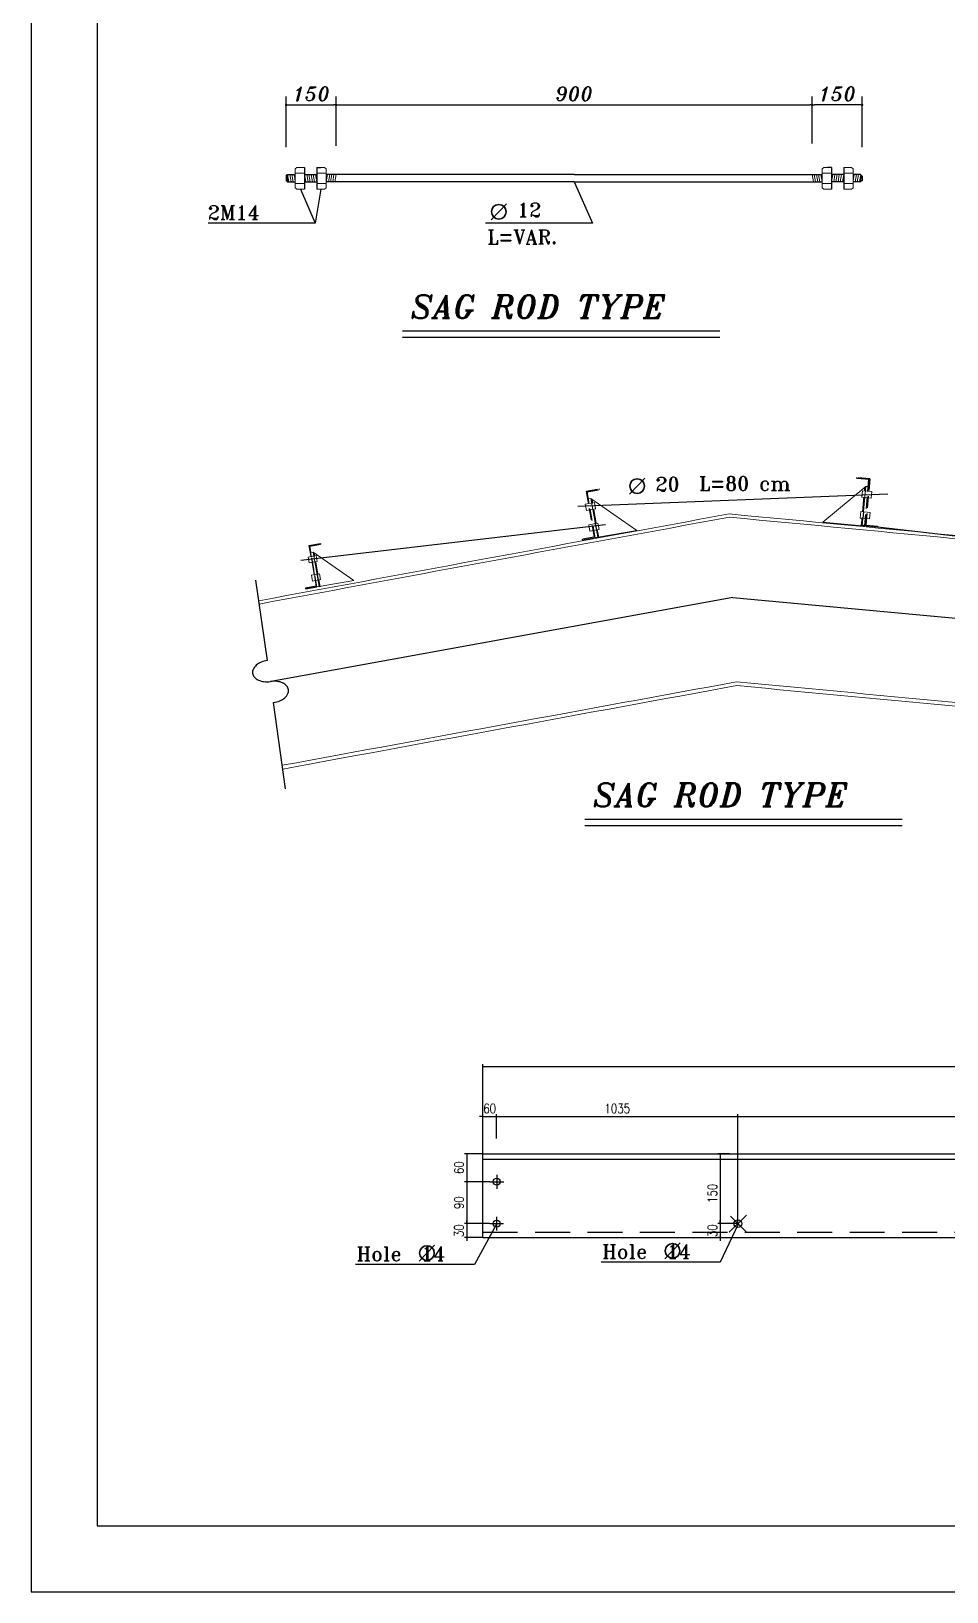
# Model space of a CAD drawing. Header units: inches. Extents: x 460503 to 460688, y 47570 to 48852.
# Drawn here: x 460506.05 to 460525.69, y 47579.71 to 47613.17 of the extents above; entities that cross this region are included whole.
import ezdxf

# ---------------------------------------------------------------- set-up
doc = ezdxf.new("R2010")
doc.units = ezdxf.units.IN
doc.header["$MEASUREMENT"] = 0
doc.linetypes.add('ACAD_ISO04W100', pattern=[30, 24, -3, 0, -3])
doc.linetypes.add('HIDDEN', pattern=[0.375, 0.25, -0.125])
for name, color, linetype in [('1', 1, 'Continuous'), ('3', 3, 'HIDDEN'), ('3G', 3, 'Continuous'), ('4C', 4, 'Continuous'), ('6M', 6, 'Continuous'), ('DIM', 8, 'Continuous'), ('DIM1', 1, 'Continuous'), ('had', 2, 'Continuous'), ('lateral brace', 5, 'Continuous'), ('Layer1', 1, 'ACAD_ISO04W100'), ('Layer4', 118, 'Continuous'), ('tir', 92, 'Continuous')]:
    doc.layers.add(name, color=color, linetype=linetype)
doc.layers.add('2', color=2, linetype='Continuous', lineweight=9)
doc.layers.add('TEXT', color=250, linetype='Continuous', lineweight=30)
doc.styles.add('ITALICT', font='italict')
doc.styles.add('ROMANS', font='ROMANS', dxfattribs={"width": 0.8})
doc.styles.add('ROMANT', font='romant')
doc.dimstyles.new('AXE', dxfattribs={"dimtxt": 0.2, "dimasz": 0.07, "dimexe": 0.05, "dimexo": 0, "dimgap": 0.07, "dimtad": 1, "dimdec": 8, "dimlfac": 200, "dimrnd": 1, "dimdsep": 46, "dimtxsty": 'ROMANS', "dimblk": 'OBLIQUE', "dimcen": 0.09, "dimclrd": 1, "dimclre": 1, "dimclrt": 2, "dimadec": 0, "dimazin": 0, "dimtfac": 0.9, "dimtdec": 8, "dimtix": 1, "dimtmove": 2, "dimatfit": 3, "dimldrblk": 'OBLIQUE', "dimfxl": 0.1, "dimtolj": 1, "dimarcsym": 0})
doc.dimstyles.new('FAZ1-2$0$NEW', dxfattribs={"dimtxt": 0.3, "dimasz": 0.05, "dimexe": 0.18, "dimexo": 0, "dimgap": 0.09, "dimtad": 1, "dimdec": 0, "dimlfac": 100, "dimzin": 0, "dimdsep": 46, "dimtxsty": 'ITALICT', "dimblk": 'DOT', "dimcen": 0.045, "dimclrt": 2, "dimadec": 0, "dimazin": 0, "dimtfac": 1, "dimtdec": 0, "dimtmove": 1, "dimatfit": 3, "dimldrblk": 'DOT', "dimfxl": 0.18, "dimtolj": 1, "dimtzin": 0, "dimarcsym": 0})

# ---------------------------------------------------------------- blocks, each defined once
blk = doc.blocks.new('_Dot')
at = {"layer": 'DIM', "color": 0, "lineweight": -2}
blk.add_line((-0.5, 0), (-1, 0), dxfattribs=at)
at = {"layer": 'DIM', "color": 0, "const_width": 0.5}
blk.add_lwpolyline([(-0.25, 0, 1), (0.25, 0, 1)], format="xyb", close=True, dxfattribs=at)
blk = doc.blocks.new('*D675')
at = {"layer": 'Defpoints', "color": 0, "transparency": 16777216}
for p in [(460522.802, 47611.59), (460522.802, 47610.763), (460523.875, 47610.685)]:
    blk.add_point(p, dxfattribs=at)
at = {"layer": 'DIM1', "color": 0, "lineweight": -2, "transparency": 16777216}
for p, q in [((460522.802, 47610.763), (460522.802, 47611.77)), ((460523.825, 47611.59), (460522.852, 47611.59)), ((460523.875, 47610.685), (460523.875, 47611.77))]:
    blk.add_line(p, q, dxfattribs=at)
at = {"layer": 'DIM1', "color": 0, "lineweight": -2, "transparency": 16777216, "xscale": 0.05, "yscale": 0.05, "zscale": 0.05, "rotation": 180}
blk.add_blockref('_Dot', (460522.802, 47611.59), dxfattribs=at)
at = {"layer": 'DIM1', "color": 0, "lineweight": -2, "transparency": 16777216, "xscale": 0.05, "yscale": 0.05, "zscale": 0.05}
blk.add_blockref('_Dot', (460523.875, 47611.59), dxfattribs=at)
at = {"layer": 'DIM1', "color": 2, "lineweight": 15, "transparency": 16777216, "insert": (460523.339, 47611.83), "char_height": 0.3, "attachment_point": 5, "style": 'ITALICT'}
blk.add_mtext('\\A1;150', dxfattribs=at)
blk = doc.blocks.new('*D676')
at = {"layer": 'Defpoints', "color": 0, "transparency": 16777216}
for p in [(460512.59, 47611.59), (460511.517, 47610.685), (460512.59, 47610.763)]:
    blk.add_point(p, dxfattribs=at)
at = {"layer": 'DIM1', "color": 0, "lineweight": -2, "transparency": 16777216}
for p, q in [((460511.517, 47610.685), (460511.517, 47611.77)), ((460511.567, 47611.59), (460512.54, 47611.59)), ((460512.59, 47610.763), (460512.59, 47611.77))]:
    blk.add_line(p, q, dxfattribs=at)
at = {"layer": 'DIM1', "color": 0, "lineweight": -2, "transparency": 16777216, "xscale": 0.05, "yscale": 0.05, "zscale": 0.05, "rotation": 180}
blk.add_blockref('_Dot', (460511.517, 47611.59), dxfattribs=at)
at = {"layer": 'DIM1', "color": 0, "lineweight": -2, "transparency": 16777216, "xscale": 0.05, "yscale": 0.05, "zscale": 0.05}
blk.add_blockref('_Dot', (460512.59, 47611.59), dxfattribs=at)
at = {"layer": 'DIM1', "color": 2, "lineweight": 15, "transparency": 16777216, "insert": (460512.053, 47611.83), "char_height": 0.3, "attachment_point": 5, "style": 'ITALICT'}
blk.add_mtext('\\A1;150', dxfattribs=at)
blk = doc.blocks.new('*D677')
at = {"layer": 'Defpoints', "color": 0, "transparency": 16777216}
for p in [(460522.802, 47611.59), (460522.802, 47611.134), (460512.59, 47610.716)]:
    blk.add_point(p, dxfattribs=at)
at = {"layer": 'DIM1', "color": 0, "lineweight": -2, "transparency": 16777216}
for p, q in [((460512.59, 47610.716), (460512.59, 47611.77)), ((460512.64, 47611.59), (460522.752, 47611.59)), ((460522.802, 47611.134), (460522.802, 47611.77))]:
    blk.add_line(p, q, dxfattribs=at)
at = {"layer": 'DIM1', "color": 0, "lineweight": -2, "transparency": 16777216, "xscale": 0.05, "yscale": 0.05, "zscale": 0.05, "rotation": 180}
blk.add_blockref('_Dot', (460512.59, 47611.59), dxfattribs=at)
at = {"layer": 'DIM1', "color": 0, "lineweight": -2, "transparency": 16777216, "xscale": 0.05, "yscale": 0.05, "zscale": 0.05}
blk.add_blockref('_Dot', (460522.802, 47611.59), dxfattribs=at)
at = {"layer": 'DIM1', "color": 2, "lineweight": 15, "transparency": 16777216, "insert": (460517.696, 47611.83), "char_height": 0.3, "attachment_point": 5, "style": 'ITALICT'}
blk.add_mtext('\\A1;900', dxfattribs=at)
blk = doc.blocks.new('*D653')
at = {"layer": 'Defpoints', "color": 0, "linetype": 'ByBlock', "transparency": 16777216}
for p in [(460516.033, 47589.903), (460516.033, 47589.427), (460515.734, 47589.103)]:
    blk.add_point(p, dxfattribs=at)
at = {"layer": 'DIM', "color": 1, "linetype": 'ByBlock', "lineweight": -2, "transparency": 16777216}
for p, q in [((460515.734, 47589.903), (460515.664, 47589.903)), ((460515.734, 47589.103), (460515.734, 47589.953)), ((460515.734, 47589.903), (460516.033, 47589.903)), ((460516.033, 47589.427), (460516.033, 47589.953)), ((460516.033, 47589.903), (460516.103, 47589.903))]:
    blk.add_line(p, q, dxfattribs=at)
at = {"layer": 'DIM', "color": 2, "linetype": 'ByBlock', "transparency": 16777216, "insert": (460515.883, 47590.073), "char_height": 0.2, "attachment_point": 5, "style": 'ROMANS'}
blk.add_mtext('\\A1;60', dxfattribs=at)
blk = doc.blocks.new('_OBLIQUE')
blk = doc.blocks.new('*D682')
at = {"layer": 'Defpoints', "color": 0, "linetype": 'ByBlock', "transparency": 16777216}
for p in [(460521.209, 47589.903), (460516.033, 47589.427), (460521.209, 47587.603)]:
    blk.add_point(p, dxfattribs=at)
at = {"layer": 'DIM', "color": 1, "linetype": 'ByBlock', "lineweight": -2, "transparency": 16777216}
for p, q in [((460516.033, 47589.427), (460516.033, 47589.953)), ((460516.033, 47589.903), (460521.209, 47589.903)), ((460521.209, 47587.603), (460521.209, 47589.953))]:
    blk.add_line(p, q, dxfattribs=at)
at = {"layer": 'DIM', "color": 2, "linetype": 'ByBlock', "transparency": 16777216, "insert": (460518.621, 47590.073), "char_height": 0.2, "attachment_point": 5, "style": 'ROMANS'}
blk.add_mtext('\\A1;1035', dxfattribs=at)
blk = doc.blocks.new('*D683')
at = {"layer": 'Defpoints', "color": 0, "linetype": 'ByBlock', "transparency": 16777216}
for p in [(460532.208, 47589.903), (460532.208, 47588.468), (460521.209, 47587.603)]:
    blk.add_point(p, dxfattribs=at)
at = {"layer": 'DIM', "color": 1, "linetype": 'ByBlock', "lineweight": -2, "transparency": 16777216}
for p, q in [((460521.209, 47587.603), (460521.209, 47589.953)), ((460521.209, 47589.903), (460532.208, 47589.903)), ((460532.208, 47588.468), (460532.208, 47589.953))]:
    blk.add_line(p, q, dxfattribs=at)
at = {"layer": 'DIM', "color": 2, "linetype": 'ByBlock', "transparency": 16777216, "insert": (460526.708, 47590.073), "char_height": 0.2, "attachment_point": 5, "style": 'ROMANS'}
blk.add_mtext('\\A1;2200', dxfattribs=at)
blk = doc.blocks.new('*D655')
at = {"layer": 'Defpoints', "color": 0, "linetype": 'ByBlock', "transparency": 16777216}
for p in [(460559.684, 47590.971), (460515.734, 47589.103), (460559.684, 47589.103)]:
    blk.add_point(p, dxfattribs=at)
at = {"layer": 'DIM', "color": 1, "linetype": 'ByBlock', "lineweight": -2, "transparency": 16777216}
for p, q in [((460515.734, 47589.103), (460515.734, 47591.021)), ((460515.734, 47590.971), (460559.684, 47590.971)), ((460559.684, 47589.103), (460559.684, 47591.021))]:
    blk.add_line(p, q, dxfattribs=at)
at = {"layer": 'DIM', "color": 2, "linetype": 'ByBlock', "transparency": 16777216, "insert": (460537.709, 47591.141), "char_height": 0.2, "attachment_point": 5, "style": 'ROMANS'}
blk.add_mtext('\\A1;8790', dxfattribs=at)
blk = doc.blocks.new('*D687')
at = {"layer": 'Defpoints', "color": 0, "linetype": 'ByBlock', "transparency": 16777216}
for p in [(460515.734, 47589.103), (460515.395, 47588.503), (460515.884, 47588.503)]:
    blk.add_point(p, dxfattribs=at)
at = {"layer": 'DIM', "color": 1, "linetype": 'ByBlock', "lineweight": -2, "transparency": 16777216}
for p, q in [((460515.734, 47589.103), (460515.345, 47589.103)), ((460515.395, 47589.103), (460515.395, 47588.503)), ((460515.884, 47588.503), (460515.345, 47588.503))]:
    blk.add_line(p, q, dxfattribs=at)
at = {"layer": 'DIM', "color": 2, "linetype": 'ByBlock', "transparency": 16777216, "insert": (460515.225, 47588.803), "char_height": 0.2, "attachment_point": 5, "rotation": 90, "style": 'ROMANS'}
blk.add_mtext('\\A1;60', dxfattribs=at)
blk = doc.blocks.new('*D688')
at = {"layer": 'Defpoints', "color": 0, "linetype": 'ByBlock', "transparency": 16777216}
for p in [(460515.884, 47588.503), (460515.395, 47587.603), (460515.883, 47587.603)]:
    blk.add_point(p, dxfattribs=at)
at = {"layer": 'DIM', "color": 1, "linetype": 'ByBlock', "lineweight": -2, "transparency": 16777216}
for p, q in [((460515.884, 47588.503), (460515.345, 47588.503)), ((460515.395, 47588.503), (460515.395, 47587.603)), ((460515.883, 47587.603), (460515.345, 47587.603))]:
    blk.add_line(p, q, dxfattribs=at)
at = {"layer": 'DIM', "color": 2, "linetype": 'ByBlock', "transparency": 16777216, "insert": (460515.225, 47588.053), "char_height": 0.2, "attachment_point": 5, "rotation": 90, "style": 'ROMANS'}
blk.add_mtext('\\A1;90', dxfattribs=at)
blk = doc.blocks.new('*D689')
at = {"layer": 'Defpoints', "color": 0, "linetype": 'ByBlock', "transparency": 16777216}
for p in [(460515.883, 47587.603), (460515.394, 47587.303), (460515.734, 47587.303)]:
    blk.add_point(p, dxfattribs=at)
at = {"layer": 'DIM', "color": 1, "linetype": 'ByBlock', "lineweight": -2, "transparency": 16777216}
for p, q in [((460515.883, 47587.603), (460515.344, 47587.603)), ((460515.394, 47587.603), (460515.394, 47587.673)), ((460515.394, 47587.603), (460515.394, 47587.303)), ((460515.734, 47587.303), (460515.344, 47587.303)), ((460515.394, 47587.303), (460515.394, 47587.233))]:
    blk.add_line(p, q, dxfattribs=at)
at = {"layer": 'DIM', "color": 2, "linetype": 'ByBlock', "transparency": 16777216, "insert": (460515.224, 47587.453), "char_height": 0.2, "attachment_point": 5, "rotation": 90, "style": 'ROMANS'}
blk.add_mtext('\\A1;30', dxfattribs=at)
blk = doc.blocks.new('*D656')
at = {"layer": 'Defpoints', "color": 0, "linetype": 'ByBlock', "transparency": 16777216}
for p in [(460521.031, 47589.103), (460520.832, 47587.603), (460521.046, 47587.603)]:
    blk.add_point(p, dxfattribs=at)
at = {"layer": 'DIM', "color": 1, "linetype": 'ByBlock', "lineweight": -2, "transparency": 16777216}
for p, q in [((460521.031, 47589.103), (460520.782, 47589.103)), ((460520.832, 47589.103), (460520.832, 47587.603)), ((460521.046, 47587.603), (460520.782, 47587.603))]:
    blk.add_line(p, q, dxfattribs=at)
at = {"layer": 'DIM', "color": 2, "linetype": 'ByBlock', "transparency": 16777216, "insert": (460520.662, 47588.253), "char_height": 0.2, "attachment_point": 5, "rotation": 90, "style": 'ROMANS'}
blk.add_mtext('\\A1;150', dxfattribs=at)
blk = doc.blocks.new('*D657')
at = {"layer": 'Defpoints', "color": 0, "linetype": 'ByBlock', "transparency": 16777216}
for p in [(460521.209, 47587.603), (460520.832, 47587.303), (460520.843, 47587.303)]:
    blk.add_point(p, dxfattribs=at)
at = {"layer": 'DIM', "color": 1, "linetype": 'ByBlock', "lineweight": -2, "transparency": 16777216}
for p, q in [((460521.209, 47587.603), (460520.782, 47587.603)), ((460520.832, 47587.603), (460520.832, 47587.673)), ((460520.832, 47587.603), (460520.832, 47587.303)), ((460520.843, 47587.303), (460520.782, 47587.303)), ((460520.832, 47587.303), (460520.832, 47587.233))]:
    blk.add_line(p, q, dxfattribs=at)
at = {"layer": 'DIM', "color": 2, "linetype": 'ByBlock', "transparency": 16777216, "insert": (460520.662, 47587.453), "char_height": 0.2, "attachment_point": 5, "rotation": 90, "style": 'ROMANS'}
blk.add_mtext('\\A1;30', dxfattribs=at)

msp = doc.modelspace()

# ---------------------------------------------------------------- linework, layer by layer
at = {"layer": '1'}
for p, q in [((460511.90772149, 47610.25295902), (460511.90772149, 47609.78420902)), ((460512.17695711, 47610.25295902), (460512.17695711, 47609.78420902)), ((460523.2151569, 47610.25295902), (460523.2151569, 47609.78420902)), ((460523.48439252, 47610.25295902), (460523.48439252, 47609.78420902)), ((460517.69605701, 47609.94045902), (460518.09202354, 47609.05559125)), ((460511.82569024, 47609.78420902), (460512.14141264, 47609.05559125)), ((460512.25898836, 47609.78420902), (460512.14141264, 47609.05559125)), ((460512.14141264, 47609.05559125), (460509.83969052, 47609.05559125)), ((460518.09202354, 47609.05559125), (460515.79030141, 47609.05559125)), ((460523.94307995, 47603.31365131), (460523.9165139, 47603.31597554)), ((460523.94411952, 47603.32553374), (460523.91755348, 47603.32785797)), ((460523.9451591, 47603.33741617), (460523.91859306, 47603.3397404)), ((460523.94619868, 47603.3492986), (460523.91963263, 47603.35162283)), ((460523.94723826, 47603.36118104), (460523.92067221, 47603.36350526)), ((460523.94827784, 47603.37306347), (460523.92171179, 47603.3753877)), ((460523.94931742, 47603.3849459), (460523.92275137, 47603.38727013)), ((460518.05942669, 47603.12778772), (460518.08568907, 47603.13241848)), ((460518.06149793, 47603.11604111), (460518.08776032, 47603.12067187)), ((460518.06356918, 47603.1042945), (460518.08983156, 47603.10892526)), ((460518.06564042, 47603.09254789), (460518.09190281, 47603.09717865)), ((460518.06771167, 47603.08080128), (460518.09397405, 47603.08543204)), ((460518.06978291, 47603.06905467), (460518.0960453, 47603.07368543)), ((460518.07185415, 47603.05730806), (460518.09811654, 47603.06193882)), ((460518.09878033, 47602.90460212), (460518.12504272, 47602.90923289)), ((460518.10085157, 47602.89285551), (460518.12711396, 47602.89748628)), ((460518.10292282, 47602.8811089), (460518.1291852, 47602.88573967)), ((460523.90565514, 47602.88588377), (460523.87908909, 47602.888208)), ((460523.90669471, 47602.8977662), (460523.88012867, 47602.90009043)), ((460523.90773429, 47602.90964863), (460523.88116825, 47602.91197286)), ((460523.90877387, 47602.92153107), (460523.88220782, 47602.92385529)), ((460523.90981345, 47602.9334135), (460523.8832474, 47602.93573773)), ((460523.91085303, 47602.94529593), (460523.88428698, 47602.94762016)), ((460523.9118926, 47602.95717836), (460523.88532656, 47602.95950259)), ((460523.91293218, 47602.96906079), (460523.88636614, 47602.97138502)), ((460523.91397176, 47602.98094322), (460523.88740571, 47602.98326745)), ((460523.91501134, 47602.99282566), (460523.88844529, 47602.99514988)), ((460523.91605092, 47603.00470809), (460523.88948487, 47603.00703232)), ((460523.9170905, 47603.01659052), (460523.89052445, 47603.01891475)), ((460523.91813007, 47603.02847295), (460523.89156403, 47603.03079718)), ((460523.91916965, 47603.04035538), (460523.8926036, 47603.04267961)), ((460523.92020923, 47603.05223781), (460523.89364318, 47603.05456204)), ((460523.92124881, 47603.06412025), (460523.89468276, 47603.06644447)), ((460523.92228839, 47603.07600268), (460523.89572234, 47603.0783269)), ((460523.92332796, 47603.08788511), (460523.89676192, 47603.09020934)), ((460523.92436754, 47603.09976754), (460523.89780149, 47603.10209177)), ((460523.92540712, 47603.11164997), (460523.89884107, 47603.1139742)), ((460523.9264467, 47603.1235324), (460523.89988065, 47603.12585663)), ((460523.92748628, 47603.13541484), (460523.90092023, 47603.13773906)), ((460523.92852585, 47603.14729727), (460523.90195981, 47603.14962149)), ((460523.92956543, 47603.1591797), (460523.90299938, 47603.16150393)), ((460518.10499406, 47602.86936229), (460518.13125645, 47602.87399306)), ((460518.10706531, 47602.85761568), (460518.13332769, 47602.86224645)), ((460518.10913655, 47602.84586907), (460518.13539894, 47602.85049984)), ((460518.1112078, 47602.83412246), (460518.13747018, 47602.83875323)), ((460518.11327904, 47602.82237585), (460518.13954143, 47602.82700662)), ((460518.11535028, 47602.81062924), (460518.14161267, 47602.81526001)), ((460518.11742153, 47602.79888263), (460518.14368391, 47602.8035134)), ((460518.11949277, 47602.78713602), (460518.14575516, 47602.79176679)), ((460518.12156402, 47602.77538941), (460518.1478264, 47602.78002018)), ((460518.12363526, 47602.7636428), (460518.14989765, 47602.76827357)), ((460518.12570651, 47602.75189619), (460518.15196889, 47602.75652696)), ((460518.12777775, 47602.74014958), (460518.15404014, 47602.74478035)), ((460518.12984899, 47602.72840297), (460518.15611138, 47602.73303374)), ((460518.13192024, 47602.71665636), (460518.15818262, 47602.72128713)), ((460518.13399148, 47602.70490975), (460518.16025387, 47602.70954052)), ((460518.13606273, 47602.69316314), (460518.16232511, 47602.69779391)), ((460518.13813397, 47602.68141653), (460518.16439636, 47602.6860473)), ((460518.14020522, 47602.66966992), (460518.1664676, 47602.67430069)), ((460518.14227646, 47602.65792331), (460518.16853885, 47602.66255408)), ((460518.1443477, 47602.6461767), (460518.17061009, 47602.65080747)), ((460518.14641895, 47602.63443009), (460518.17268133, 47602.63906086)), ((460518.14849019, 47602.62268348), (460518.17475258, 47602.62731425)), ((460518.1504114, 47602.6117878), (460518.17497362, 47602.47248853)), ((460523.8777888, 47602.5673701), (460523.85122275, 47602.56969433)), ((460523.87882838, 47602.57925253), (460523.85226233, 47602.58157676)), ((460523.87986796, 47602.59113496), (460523.85330191, 47602.59345919)), ((460523.88090754, 47602.60301739), (460523.85434149, 47602.60534162)), ((460523.88194711, 47602.61489982), (460523.85538107, 47602.61722405)), ((460523.88298669, 47602.62678226), (460523.85642064, 47602.62910648)), ((460523.88402627, 47602.63866469), (460523.85746022, 47602.64098892)), ((460523.88506585, 47602.65054712), (460523.8584998, 47602.65287135)), ((460523.88610543, 47602.66242955), (460523.85953938, 47602.66475378)), ((460523.88610543, 47602.66242955), (460523.85953938, 47602.66475378)), ((460523.887145, 47602.67431198), (460523.86057896, 47602.67663621)), ((460523.88818458, 47602.68619441), (460523.86161853, 47602.68851864)), ((460523.88922416, 47602.69807685), (460523.86265811, 47602.70040107)), ((460523.89026374, 47602.70995928), (460523.86369769, 47602.71228351)), ((460523.89130332, 47602.72184171), (460523.86473727, 47602.72416594)), ((460523.93415278, 47602.56243889), (460523.8777888, 47602.5673701)), ((460523.90461556, 47602.87400134), (460523.87804951, 47602.87632557)), ((460523.90365129, 47602.86297968), (460523.89132327, 47602.72206974)), ((460518.14621983, 47602.30973228), (460518.20193954, 47602.31955717)), ((460518.17501336, 47602.4722631), (460518.20127575, 47602.47689387)), ((460518.17708461, 47602.46051649), (460518.20334699, 47602.46514726)), ((460518.17915585, 47602.44876988), (460518.20541824, 47602.45340065)), ((460518.1812271, 47602.43702327), (460518.20748948, 47602.44165404)), ((460518.18329834, 47602.42527666), (460518.20956073, 47602.42990743)), ((460518.18536959, 47602.41353005), (460518.21163197, 47602.41816082)), ((460518.18536959, 47602.41353005), (460518.21163197, 47602.41816082)), ((460518.18744083, 47602.40178344), (460518.21370322, 47602.40641421)), ((460518.18951207, 47602.39003683), (460518.21577446, 47602.3946676)), ((460518.19158332, 47602.37829022), (460518.2178457, 47602.38292099)), ((460518.19365456, 47602.36654361), (460518.21991695, 47602.37117438)), ((460518.19572581, 47602.354797), (460518.22198819, 47602.35942777)), ((460518.19779705, 47602.34305039), (460518.22405944, 47602.34768116)), ((460518.1998683, 47602.33130378), (460518.22613068, 47602.33593454)), ((460518.20193954, 47602.31955717), (460518.22820193, 47602.32418793)), ((460512.10058899, 47601.98017733), (460512.12379748, 47601.98426961)), ((460512.10241938, 47601.96979667), (460512.12562787, 47601.97388895)), ((460512.10424977, 47601.959416), (460512.12745826, 47601.96350828)), ((460512.10608017, 47601.94903534), (460512.12928865, 47601.95312762)), ((460512.10791056, 47601.93865467), (460512.13111904, 47601.94274695)), ((460512.10974095, 47601.92827401), (460512.13294943, 47601.93236629)), ((460512.11157134, 47601.91789334), (460512.13477982, 47601.92198562)), ((460512.13536643, 47601.78294469), (460512.15857491, 47601.78703698)), ((460512.13719682, 47601.77256403), (460512.1604053, 47601.77665631)), ((460512.13902721, 47601.76218336), (460512.16223569, 47601.76627565)), ((460512.1408576, 47601.7518027), (460512.16406609, 47601.75589498)), ((460512.14268799, 47601.74142203), (460512.16589648, 47601.74551432)), ((460512.14451838, 47601.73104137), (460512.16772687, 47601.73513365)), ((460512.14634877, 47601.7206607), (460512.16955726, 47601.72475299)), ((460512.14817917, 47601.71028004), (460512.17138765, 47601.71437232)), ((460512.15000956, 47601.69989937), (460512.17321804, 47601.70399166)), ((460512.15183995, 47601.68951871), (460512.17504843, 47601.69361099)), ((460512.15367034, 47601.67913804), (460512.17687883, 47601.68323032)), ((460512.15550073, 47601.66875738), (460512.17870922, 47601.67284966)), ((460512.15733112, 47601.65837671), (460512.18053961, 47601.66246899)), ((460512.15916151, 47601.64799605), (460512.18237, 47601.65208833)), ((460512.16099191, 47601.63761538), (460512.18420039, 47601.64170766)), ((460512.1628223, 47601.62723472), (460512.18603078, 47601.631327)), ((460512.16465269, 47601.61685405), (460512.18786117, 47601.62094633)), ((460512.16648308, 47601.60647339), (460512.18969156, 47601.61056567)), ((460512.16831347, 47601.59609272), (460512.19152196, 47601.600185)), ((460512.17014386, 47601.58571206), (460512.19335235, 47601.58980434)), ((460512.17197425, 47601.57533139), (460512.19518274, 47601.57942367)), ((460512.17380464, 47601.56495073), (460512.19701313, 47601.56904301)), ((460512.17563504, 47601.55457006), (460512.19884352, 47601.55866234)), ((460512.17746543, 47601.5441894), (460512.20067391, 47601.54828168)), ((460511.11747875, 47599.67994165), (460510.86543939, 47601.39867293)), ((460512.17929582, 47601.53380873), (460512.2025043, 47601.53790101)), ((460512.18099362, 47601.52418005), (460512.20269964, 47601.40107908)), ((460512.20273476, 47601.40087987), (460512.22594325, 47601.40497215)), ((460512.20456516, 47601.3904992), (460512.22777364, 47601.39459148)), ((460512.20639555, 47601.38011853), (460512.22960403, 47601.38421082)), ((460512.20822594, 47601.36973787), (460512.23143442, 47601.37383015)), ((460512.21005633, 47601.3593572), (460512.23326481, 47601.36344949)), ((460512.21188672, 47601.34897654), (460512.23509521, 47601.35306882)), ((460512.21188672, 47601.34897654), (460512.23509521, 47601.35306882)), ((460512.21371711, 47601.33859587), (460512.2369256, 47601.34268816)), ((460512.2155475, 47601.32821521), (460512.23875599, 47601.33230749)), ((460512.2173779, 47601.31783454), (460512.24058638, 47601.32192683)), ((460512.21920829, 47601.30745388), (460512.24241677, 47601.31154616)), ((460512.22103868, 47601.29707321), (460512.24424716, 47601.3011655)), ((460512.22286907, 47601.28669255), (460512.24607755, 47601.29078483)), ((460512.22469946, 47601.27631188), (460512.24790795, 47601.28040417)), ((460512.22652985, 47601.26593122), (460512.24973834, 47601.2700235)), ((460511.50224761, 47596.92887748), (460511.24438988, 47598.77539531)), ((460515.88413341, 47588.50280538), (460516.18413341, 47588.50280538)), ((460516.03413341, 47588.65280538), (460516.03413341, 47588.35280538)), ((460516.03321209, 47587.59395209), (460515.55552185, 47586.72769302)), ((460515.88321209, 47587.60261278), (460516.18321209, 47587.60261278)), ((460516.03321209, 47587.75261278), (460516.03321209, 47587.45261278)), ((460521.21723864, 47587.59395209), (460520.82588771, 47586.77633166)), ((460515.55552185, 47586.72769302), (460513.00668245, 47586.72769302)), ((460520.82588771, 47586.77633166), (460518.27704832, 47586.77633166))]:
    msp.add_line(p, q, dxfattribs=at)
msp.add_lwpolyline([(460507.46120186, 47581.12488037), (460588.72955203, 47581.12488037), (460588.72955203, 47637.757877), (460507.46120186, 47637.757877)], close=True, dxfattribs=at)
for centre, radius, start, end in [((460511.05041613, 47599.37450409), 0.26837935, 130.516211614, 154.98512736), ((460511.12983521, 47599.28156956), 0.39062589, 112.785176164, 130.516211614), ((460511.19520655, 47599.1259446), 0.55942322, 97.98667205, 112.785176164), ((460510.9425938, 47599.42481655), 0.14939616, 154.985127362, 187.986672055), ((460510.9425938, 47599.42481655), 0.14939616, 187.986672053, 220.988216744), ((460511.0324076, 47599.50285807), 0.26837935, 220.988216744, 245.457132488), ((460511.08318563, 47599.61405973), 0.39062589, 245.457132487, 263.188167942), ((460511.10320652, 47599.78166553), 0.55942322, 263.188167939, 277.986672054), ((460511.25866211, 47598.67367143), 0.55942322, 83.188167942, 97.986672057), ((460511.278683, 47598.84127723), 0.39062589, 65.457132486, 83.188167939), ((460511.28255343, 47599.098288), 0.30197002, 289.492104932, 334.30247868), ((460511.32946103, 47598.95247889), 0.26837935, 40.988216745, 65.457132488), ((460511.41927483, 47599.03052041), 0.14939616, 7.986672054, 40.988216745), ((460511.41927483, 47599.03052041), 0.14939616, 334.985127362, 7.986672053), ((460511.16666208, 47599.32939236), 0.55942322, 277.986672054, 292.785176164)]:
    msp.add_arc(centre, radius, start, end, dxfattribs=at)
at = {"layer": '2'}
for p, q in [((460511.74365899, 47610.25295902), (460511.71240899, 47610.22170902)), ((460511.74365899, 47610.25295902), (460511.90772149, 47610.25295902)), ((460511.90772149, 47609.78420902), (460511.90772149, 47610.25295902)), ((460512.34101961, 47610.25295902), (460512.17695711, 47610.25295902)), ((460512.17695711, 47609.78420902), (460512.17695711, 47610.25295902)), ((460512.34101961, 47610.25295902), (460512.37226961, 47610.22170902)), ((460523.0510944, 47610.25295902), (460523.0198444, 47610.22170902)), ((460523.0510944, 47610.25295902), (460523.2151569, 47610.25295902)), ((460523.2151569, 47609.78420902), (460523.2151569, 47610.25295902)), ((460523.64845502, 47610.25295902), (460523.48439252, 47610.25295902)), ((460523.48439252, 47609.78420902), (460523.48439252, 47610.25295902)), ((460523.64845502, 47610.25295902), (460523.67970502, 47610.22170902)), ((460511.52761504, 47610.07597757), (460511.55151062, 47609.94045902)), ((460511.54739703, 47610.09670902), (460511.57494812, 47609.94045902)), ((460511.59427203, 47610.09670902), (460511.62182312, 47609.94045902)), ((460511.64114703, 47610.09670902), (460511.66869812, 47609.94045902)), ((460511.68802203, 47610.09670902), (460511.71240899, 47609.95840367)), ((460511.71240899, 47610.22170902), (460511.71240899, 47609.81545902)), ((460511.71240899, 47610.13137713), (460511.90772149, 47610.13137713)), ((460511.912658, 47610.09670902), (460511.94020909, 47609.94045902)), ((460511.959533, 47610.09670902), (460511.98708409, 47609.94045902)), ((460512.006408, 47610.09670902), (460512.03395909, 47609.94045902)), ((460512.05215393, 47610.09670902), (460512.07970502, 47609.94045902)), ((460512.09902893, 47610.09670902), (460512.12658002, 47609.94045902)), ((460512.14590393, 47610.09670902), (460512.17345502, 47609.94045902)), ((460512.37226961, 47610.13137713), (460512.17695711, 47610.13137713)), ((460512.37226961, 47610.22170902), (460512.37226961, 47609.81545902)), ((460512.40332279, 47610.09670902), (460512.3757717, 47609.94045902)), ((460512.45019779, 47610.09670902), (460512.4226467, 47609.94045902)), ((460512.49707279, 47610.09670902), (460512.4695217, 47609.94045902)), ((460512.54281872, 47610.09670902), (460512.51526763, 47609.94045902)), ((460512.58969372, 47610.09670902), (460512.56214263, 47609.94045902)), ((460522.80242029, 47610.09670902), (460522.82997138, 47609.94045902)), ((460522.84929529, 47610.09670902), (460522.87684638, 47609.94045902)), ((460522.89504122, 47610.09670902), (460522.92259231, 47609.94045902)), ((460522.94191622, 47610.09670902), (460522.96946731, 47609.94045902)), ((460522.98879122, 47610.09670902), (460523.01634231, 47609.94045902)), ((460523.0198444, 47610.22170902), (460523.0198444, 47609.81545902)), ((460523.0198444, 47610.13137713), (460523.2151569, 47610.13137713)), ((460523.24621008, 47610.09670902), (460523.21865899, 47609.94045902)), ((460523.29308508, 47610.09670902), (460523.26553399, 47609.94045902)), ((460523.33996008, 47610.09670902), (460523.31240899, 47609.94045902)), ((460523.38570601, 47610.09670902), (460523.35815492, 47609.94045902)), ((460523.43258101, 47610.09670902), (460523.40502992, 47609.94045902)), ((460523.47945601, 47610.09670902), (460523.45190492, 47609.94045902)), ((460523.67970502, 47610.13137713), (460523.48439252, 47610.13137713)), ((460523.67970502, 47610.22170902), (460523.67970502, 47609.81545902)), ((460523.70409199, 47610.09670902), (460523.67970502, 47609.95840367)), ((460523.75096699, 47610.09670902), (460523.7234159, 47609.94045902)), ((460523.79784199, 47610.09670902), (460523.7702909, 47609.94045902)), ((460523.84471699, 47610.09670902), (460523.8171659, 47609.94045902)), ((460523.86449897, 47610.07597757), (460523.8406034, 47609.94045902)), ((460511.71240899, 47609.9057909), (460511.90772149, 47609.9057909)), ((460511.74365899, 47609.78420902), (460511.71240899, 47609.81545902)), ((460511.74365899, 47609.78420902), (460511.90772149, 47609.78420902)), ((460512.37226961, 47609.9057909), (460512.17695711, 47609.9057909)), ((460512.34101961, 47609.78420902), (460512.17695711, 47609.78420902)), ((460512.34101961, 47609.78420902), (460512.37226961, 47609.81545902)), ((460523.0198444, 47609.9057909), (460523.2151569, 47609.9057909)), ((460523.0510944, 47609.78420902), (460523.0198444, 47609.81545902)), ((460523.0510944, 47609.78420902), (460523.2151569, 47609.78420902)), ((460523.67970502, 47609.9057909), (460523.48439252, 47609.9057909)), ((460523.64845502, 47609.78420902), (460523.48439252, 47609.78420902)), ((460523.64845502, 47609.78420902), (460523.67970502, 47609.81545902)), ((460523.03232919, 47602.64133823), (460523.95175693, 47603.41282971)), ((460523.88436747, 47603.31878799), (460523.87203945, 47603.17787805)), ((460523.8777888, 47602.5673701), (460523.95175693, 47603.41282971)), ((460523.88436747, 47603.31878799), (460524.08292484, 47603.30141647)), ((460523.95175693, 47603.41282971), (460524.00812091, 47603.4078985)), ((460524.08292484, 47603.30141647), (460524.07059682, 47603.16050653)), ((460518.12989552, 47603.06754231), (460517.93360775, 47603.03293148)), ((460517.93360775, 47603.03293148), (460517.95816997, 47602.89363221)), ((460518.15445774, 47602.92824304), (460517.95816997, 47602.89363221)), ((460518.05456622, 47603.1553528), (460517.99884651, 47603.14552791)), ((460519.03773518, 47602.46693049), (460518.05456622, 47603.1553528)), ((460518.20193954, 47602.31955717), (460518.05456622, 47603.1553528)), ((460518.12989552, 47603.06754231), (460518.15445774, 47602.92824304)), ((460523.87203945, 47603.17787805), (460524.07059682, 47603.16050653)), ((460518.20588942, 47602.62531473), (460518.00960165, 47602.5907039)), ((460518.00960165, 47602.5907039), (460518.03416387, 47602.45140463)), ((460518.17497362, 47602.47248853), (460518.1504114, 47602.6117878)), ((460518.20588942, 47602.62531473), (460518.23045164, 47602.48601546)), ((460523.8777888, 47602.5673701), (460523.03232919, 47602.64133823)), ((460523.84720542, 47602.87161991), (460523.8348774, 47602.73070998)), ((460523.8348774, 47602.73070998), (460524.03343477, 47602.71333846)), ((460523.84720542, 47602.87161991), (460524.04576279, 47602.85424839)), ((460523.89132327, 47602.72206974), (460523.90365129, 47602.86297968)), ((460524.04576279, 47602.85424839), (460524.03343477, 47602.71333846)), ((460518.23045164, 47602.48601546), (460518.03416387, 47602.45140463)), ((460518.20193954, 47602.31955717), (460519.03773518, 47602.46693049)), ((460512.16286341, 47601.92693752), (460511.9894008, 47601.89635138)), ((460511.9894008, 47601.89635138), (460512.01110682, 47601.77325041)), ((460512.09629372, 47602.00453703), (460512.04705333, 47601.99585462)), ((460512.96513567, 47601.39616735), (460512.09629372, 47602.00453703)), ((460512.22652985, 47601.26593122), (460512.09629372, 47602.00453703)), ((460512.16286341, 47601.92693752), (460512.18456943, 47601.80383655)), ((460512.18456943, 47601.80383655), (460512.01110682, 47601.77325041)), ((460512.23002042, 47601.53613401), (460512.05655782, 47601.50554788)), ((460512.05655782, 47601.50554788), (460512.07826384, 47601.38244691)), ((460512.25172644, 47601.41303304), (460512.07826384, 47601.38244691)), ((460512.17728946, 47601.25724881), (460512.22652985, 47601.26593122)), ((460512.20269964, 47601.40107908), (460512.18099362, 47601.52418005)), ((460512.22652985, 47601.26593122), (460512.96513567, 47601.39616735)), ((460512.23002042, 47601.53613401), (460512.25172644, 47601.41303304))]:
    msp.add_line(p, q, dxfattribs=at)
for centre, radius, start, end in [((461161.96251766, 44100.91394952), 3560.0781686, 100.37180611465, 100.53699142434), ((461161.97260922, 44100.8445275), 3560.0781686, 100.37192071846, 100.53699001037), ((460187.73452044, 44058.37823656), 3560.0781686, 84.4630085757, 84.62819388535), ((460187.7305178, 44058.30819917), 3560.0781686, 84.46300998981, 84.62807928154), ((462124.35362847, 38844.60466843), 8900.19542151, 100.377206931937, 100.441012957243), ((459687.12313786, 38738.19288712), 8900.19542151, 84.558987042553, 84.622793068064), ((462124.3685521, 38844.52505526), 8900.19542151, 100.377281258347, 100.441037247393), ((459687.11520976, 38738.11227622), 8900.19542151, 84.558962752679, 84.622718741653)]:
    msp.add_arc(centre, radius, start, end, dxfattribs=at)
at = {"layer": '3'}
for p, q in [((460523.75800385, 47603.6001671), (460523.75652449, 47603.58325791)), ((460524.02143517, 47603.56008123), (460523.75652449, 47603.58325791)), ((460524.03982373, 47603.57551106), (460523.75800385, 47603.6001671)), ((460523.93415278, 47602.56243889), (460524.02143517, 47603.56008123)), ((460524.03982373, 47603.57551106), (460523.95254133, 47602.57786872)), ((460517.95265593, 47603.30973958), (460518.23125448, 47603.35886402)), ((460517.95265593, 47603.30973958), (460518.12655645, 47602.32350073)), ((460517.97231931, 47603.29597113), (460518.23420195, 47603.3421481)), ((460518.14621983, 47602.30973228), (460517.97231931, 47603.29597113)), ((460518.23125448, 47603.35886402), (460518.23420195, 47603.3421481)), ((460524.21597265, 47602.53778285), (460523.93415278, 47602.56243889)), ((460523.95254133, 47602.57786872), (460524.21745201, 47602.55469204)), ((460524.21745201, 47602.55469204), (460524.21597265, 47602.53778285)), ((460518.12655645, 47602.32350073), (460517.86467382, 47602.27732375)), ((460517.86467382, 47602.27732375), (460517.86762129, 47602.26060784)), ((460517.86762129, 47602.26060784), (460518.14621983, 47602.30973228)), ((460512.00623399, 47602.14097106), (460512.25243593, 47602.18438311)), ((460512.00623399, 47602.14097106), (460512.15991263, 47601.2694162)), ((460512.02361083, 47602.12880367), (460512.25504065, 47602.16961099)), ((460512.17728946, 47601.25724881), (460512.02361083, 47602.12880367)), ((460512.25243593, 47602.18438311), (460512.25504065, 47602.16961099)), ((460512.15991263, 47601.2694162), (460511.9284828, 47601.22860888)), ((460511.9284828, 47601.22860888), (460511.93108753, 47601.21383677)), ((460511.93108753, 47601.21383677), (460512.17728946, 47601.25724881))]:
    msp.add_line(p, q, dxfattribs=at)
at = {"layer": '3G'}
for p, q in [((460511.51709649, 47610.06545902), (460511.54834649, 47610.09670902)), ((460511.51709649, 47610.06545902), (460511.51709649, 47609.97170902)), ((460511.51709649, 47609.97170902), (460511.54834649, 47609.94045902)), ((460511.54834649, 47610.09670902), (460511.71240899, 47610.09670902)), ((460511.54834649, 47609.94045902), (460511.71240899, 47609.94045902)), ((460511.90772149, 47610.09670902), (460512.17695711, 47610.09670902)), ((460511.90772149, 47609.94045902), (460512.17695711, 47609.94045902)), ((460517.69605701, 47610.09670902), (460512.37226961, 47610.09670902)), ((460517.69605701, 47609.94045902), (460512.37226961, 47609.94045902)), ((460517.69605701, 47610.09670902), (460523.0198444, 47610.09670902)), ((460517.69605701, 47609.94045902), (460523.0198444, 47609.94045902)), ((460523.48439252, 47610.09670902), (460523.2151569, 47610.09670902)), ((460523.48439252, 47609.94045902), (460523.2151569, 47609.94045902)), ((460523.84376752, 47610.09670902), (460523.67970502, 47610.09670902)), ((460523.84376752, 47609.94045902), (460523.67970502, 47609.94045902)), ((460523.87501752, 47610.06545902), (460523.84376752, 47610.09670902)), ((460523.87501752, 47609.97170902), (460523.84376752, 47609.94045902)), ((460523.87501752, 47610.06545902), (460523.87501752, 47609.97170902)), ((460514.01617254, 47606.61407028), (460520.82078944, 47606.61407028)), ((460524.42755189, 47603.24190257), (460517.77596414, 47602.98273761)), ((460518.36649213, 47602.58849776), (460511.83043045, 47601.82051574)), ((460523.83702391, 47602.58849776), (460530.37308559, 47601.82051574)), ((460517.92782012, 47596.14306221), (460524.73243702, 47596.14306221)), ((460515.73357796, 47589.10261278), (460559.68357796, 47589.10261278)), ((460515.73357796, 47587.30261278), (460559.68357796, 47587.30261278))]:
    msp.add_line(p, q, dxfattribs=at)
at = {"layer": '4C'}
for p, q in [((460514.01617254, 47606.74848367), (460520.82078944, 47606.74848367)), ((460517.92782012, 47596.2774756), (460524.73243702, 47596.2774756))]:
    msp.add_line(p, q, dxfattribs=at)
at = {"layer": 'DIM'}
for p, q in [((460512.17695711, 47610.25295902), (460512.25769311, 47610.25295902)), ((460523.2151569, 47610.25295902), (460523.13442091, 47610.25295902))]:
    msp.add_line(p, q, dxfattribs=at)
msp.add_lwpolyline([(460506.04537694, 47579.70905546), (460590.14537694, 47579.70905546), (460590.14537694, 47639.17370192), (460506.04537694, 47639.17370192)], close=True, dxfattribs=at)
at = {"layer": 'had'}
for p, q in [((460515.73357796, 47587.30261278), (460515.73357796, 47589.10261278)), ((460515.73357796, 47588.98261278), (460559.68357796, 47588.98261278))]:
    msp.add_line(p, q, dxfattribs=at)
for centre, radius in [((460516.03413341, 47588.50280538), 0.075), ((460516.03321209, 47587.60261278), 0.075), ((460521.20857796, 47587.60261278), 0.0825)]:
    msp.add_circle(centre, radius, dxfattribs=at)
at = {"layer": 'lateral brace'}
msp.add_lwpolyline([(460506.04537694, 47579.70905546), (460590.14537694, 47579.70905546), (460590.14537694, 47639.17370192), (460506.04537694, 47639.17370192)], close=True, dxfattribs=at)
at = {"layer": 'Layer1'}
for q in [(460511.19452336, 47599.22940569), (460531.12786409, 47600.09971414)]:
    msp.add_line((460521.10175802, 47601.02586143), q, dxfattribs=at)
at = {"layer": 'Layer1', "ltscale": 0.05}
for p, q in [((460521.02296243, 47587.41699725), (460521.39419349, 47587.78822831)), ((460521.38499834, 47587.42619239), (460521.04947893, 47587.7617118))]:
    msp.add_line(p, q, dxfattribs=at)
at = {"layer": 'Layer4'}
msp.add_lwpolyline([(460590.14537694, 47639.17370192), (460506.04537694, 47639.17370192), (460506.04537694, 47579.70905546), (460590.14537694, 47579.70905546)], close=True, dxfattribs=at)
at = {"layer": 'TEXT', "color": 2}
for p, q in [((460515.91470752, 47609.129011), (460516.24475709, 47609.470257)), ((460518.88282284, 47603.24677803), (460519.21287241, 47603.58802403)), ((460519.64277723, 47586.8497514), (460519.9728268, 47587.1909974)), ((460514.37241137, 47586.80111277), (460514.70246094, 47587.14235876))]:
    msp.add_line(p, q, dxfattribs=at)
for centre in [(460516.0797323, 47609.299634), (460519.04784762, 47603.41740103), (460519.80780202, 47587.0203744), (460514.53743615, 47586.97173576)]:
    msp.add_circle(centre, 0.15737183, dxfattribs=at)
at = {"layer": 'tir', "color": 1, "linetype": 'HIDDEN', "ltscale": 3}
msp.add_line((460515.73357796, 47587.42261278), (460559.68357796, 47587.42261278), dxfattribs=at)

# ---------------------------------------------------------------- texts
at = {"layer": '6M', "style": 'ITALICT'}
for p in [(460514.18746323, 47607.01549532), (460518.09911081, 47596.54448725)]:
    msp.add_text('SAG ROD TYPE', height=0.5, dxfattribs=at).set_placement(p)
at = {"layer": 'TEXT', "color": 2, "style": 'ROMANT'}
for s, p in [('2M14', (460509.83595069, 47609.13328585)), ('12', (460516.47272447, 47609.18884872)), ('L=VAR.', (460515.83557433, 47608.60747708)), ('20', (460519.44083979, 47603.30661575)), ('L=80 cm', (460520.37776839, 47603.32093113)), (' Hole  14', (460518.08941177, 47586.85402626)), (' Hole  14', (460512.81904591, 47586.80538762))]:
    msp.add_text(s, height=0.302224371, rotation=0.081705483, dxfattribs=at).set_placement(p)

# ---------------------------------------------------------------- dimensions: what is measured, and where the dimension line sits
at = {"layer": 'DIM', "color": 90, "linetype": 'ByBlock'}
for base, p1, p2, picture, middle in [((460559.683577956, 47590.9711937402), (460515.733577956, 47589.1026127751), (460559.683577956, 47589.1026127751), '*D655', (460537.7085779561, 47591.1411937402)), ((460516.0332120908, 47589.9030266874), (460515.733577956, 47589.1026127751), (460516.0332120908, 47589.4270368333), '*D653', (460515.8833950234, 47590.0730266875)), ((460521.208577956, 47589.9030266874), (460516.0332120908, 47589.4270368333), (460521.208577956, 47587.6026127751), '*D682', (460518.6208950234, 47590.0730266875)), ((460532.2075525699, 47589.9030266874), (460521.208577956, 47587.6026127751), (460532.2075525699, 47588.4676286435), '*D683', (460526.708065263, 47590.0730266874))]:
    dim = msp.add_linear_dim(base=base, p1=p1, p2=p2, dimstyle='AXE', dxfattribs=at)
    dim.commit()
    dim.dimension.update_dxf_attribs({"geometry": picture, "text_midpoint": middle})
for base, p1, p2, text, picture, middle in [((460515.3949285, 47588.50280538), (460515.73357796, 47589.10261278), (460515.88413341, 47588.50280538), '60', '*D687', (460515.2249285, 47588.80270908)), ((460515.3949285, 47587.60261278), (460515.88413341, 47588.50280538), (460515.88321209, 47587.60261278), '90', '*D688', (460515.2249285, 47588.05270908)), ((460515.39400718, 47587.30261278), (460515.88321209, 47587.60261278), (460515.73357796, 47587.30261278), '30', '*D689', (460515.22400718, 47587.45261277)), ((460520.83233562, 47587.30261278), (460521.20857796, 47587.60261278), (460520.84303457, 47587.30261278), '30', '*D657', (460520.66233562, 47587.45261277))]:
    dim = msp.add_linear_dim(base=base, p1=p1, p2=p2, angle=90, text=text, dimstyle='AXE', dxfattribs=at)
    dim.commit()
    dim.dimension.update_dxf_attribs({"geometry": picture, "text_midpoint": middle})
dim = msp.add_linear_dim(base=(460520.83233562, 47587.60261278), p1=(460521.03126778, 47589.10261278), p2=(460521.04639996, 47587.60261278), angle=90, text='150', dimstyle='AXE', dxfattribs=at)
dim.commit()
dim.dimension.update_dxf_attribs({"geometry": '*D656', "text_midpoint": (460520.66233562, 47588.25261277), "dimtype": 160})
at = {"layer": 'DIM1', "lineweight": 15}
for base, p1, p2, text, picture, middle in [((460512.58969372, 47611.5895496), (460511.51709649, 47610.68476173), (460512.58969372, 47610.76288673), '150', '*D676', (460512.05339511, 47611.8295496)), ((460522.80242029, 47611.5895496), (460512.58969372, 47610.71634919), (460522.80242029, 47611.13368528), '900', '*D677', (460517.69605701, 47611.8295496))]:
    dim = msp.add_linear_dim(base=base, p1=p1, p2=p2, angle=180, text=text, dimstyle='FAZ1-2$0$NEW', dxfattribs=at)
    dim.commit()
    dim.dimension.update_dxf_attribs({"geometry": picture, "text_midpoint": middle})
dim = msp.add_linear_dim(base=(460522.80242029, 47611.5895496), p1=(460523.87501752, 47610.68476173), p2=(460522.80242029, 47610.76288673), text='150', dimstyle='FAZ1-2$0$NEW', dxfattribs=at)
dim.commit()
dim.dimension.update_dxf_attribs({"geometry": '*D675', "text_midpoint": (460523.33871891, 47611.8295496)})

doc.saveas('drawing.dxf')
